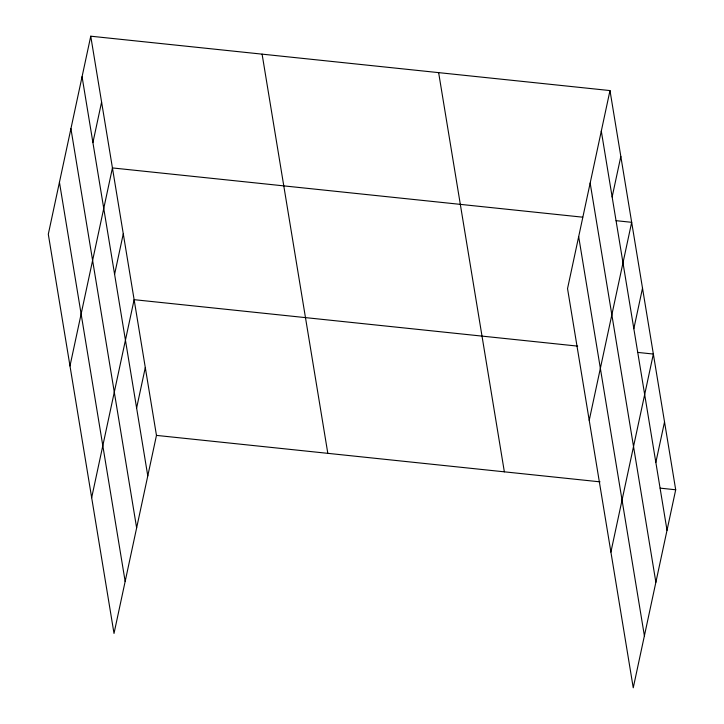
<?xml version="1.0" encoding="UTF-8"?>
<svg xmlns="http://www.w3.org/2000/svg" width="724" height="724" viewBox="0 0 724 724"><rect width="100%" height="100%" fill="white"/><g stroke="black" fill="none" stroke-linecap="round" stroke-linejoin="round"><path stroke-width="1.09" d="M90.753 36.2L48.3 234.223L114.012 633.428L156.465 435.396L90.753 36.2L609.988 90.572L675.7 489.777L633.247 687.8L567.535 288.604L609.988 90.572M92.916 142.574L101.595 102.066M69.984 365.964L112.437 167.932L582.711 217.182M114.6 274.306L123.279 233.807M91.667 497.696L134.121 299.673L577.698 346.126M136.61 408.037L145.298 367.539M612.142 196.946L620.83 156.438M589.218 420.336L631.672 222.313L616.097 220.675M633.835 328.678L642.514 288.179M610.902 552.068L653.356 354.045L637.781 352.416M655.844 462.41L664.532 421.911M156.465 435.396L600.042 481.849M660.125 488.139L675.7 489.777M601.3 131.08L667.021 530.276M590.16 183.063L655.872 582.259M578.675 236.621L644.396 635.817M438.635 72.626L504.356 471.831M262.097 54.146L327.818 453.342M82.065 76.699L147.787 475.903M70.925 128.682L136.637 527.886M59.44 182.24L125.162 581.444"/></g></svg>
